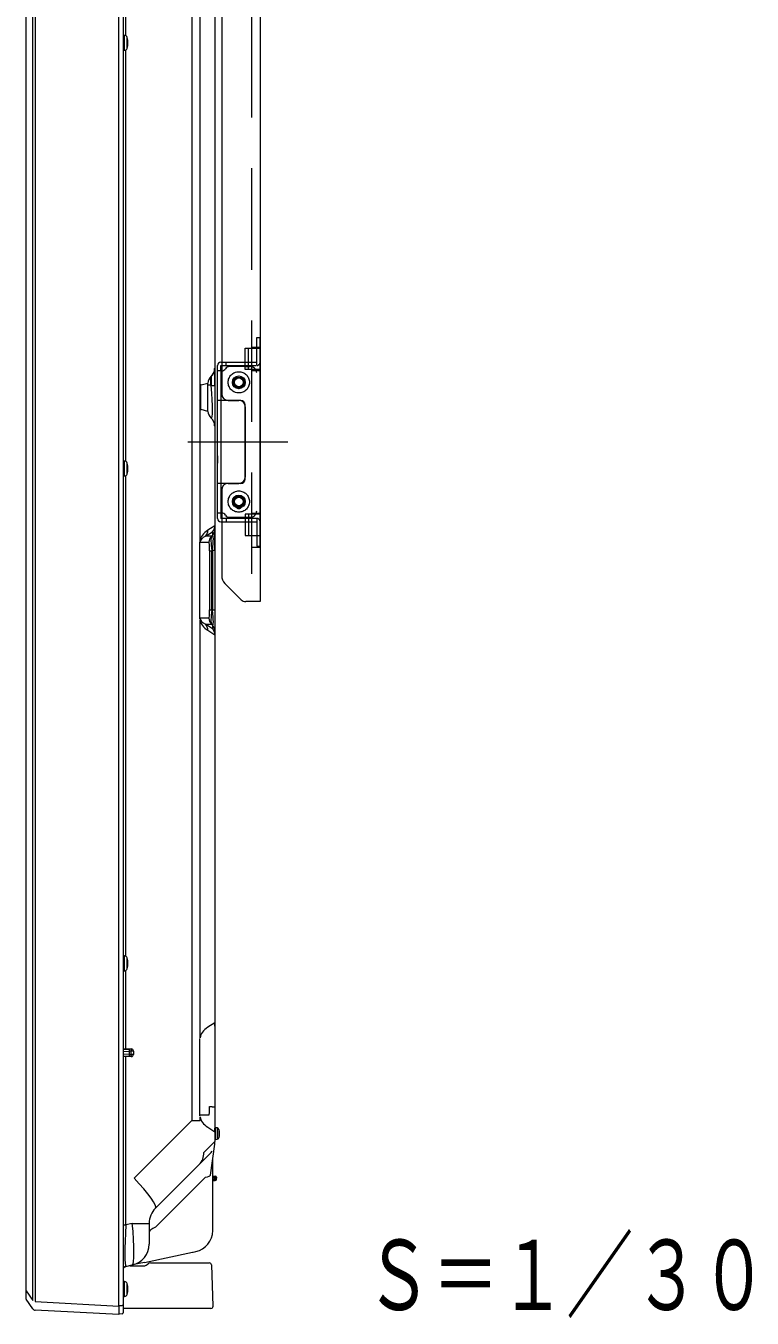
# Model space of a CAD drawing. Units: millimetres, scale not verified. Extents: x -62 to 63, y -57 to 57.
# Drawn here: x 21.32 to 32.69, y -4.63 to 15.61 of the extents above; entities that cross this region are included whole.
import ezdxf
from ezdxf.enums import TextEntityAlignment as Align

# ---------------------------------------------------------------- set-up
doc = ezdxf.new("R2010")
doc.units = ezdxf.units.MM
doc.header["$LTSCALE"] = 0.125
doc.header["$PDMODE"] = 32
doc.header["$PDSIZE"] = 0.0625
for name, pattern in [('USER1', [50.8, 31.75, -6.35, 6.35, -6.35]), ('USER2', [19.05, 12.7, -6.35]), ('USER3', [63.5, 31.75, -6.35, 6.35, -6.35, 6.35, -6.35]), ('USER4', [1.4, 0.7, -0.7])]:
    doc.linetypes.add(name, pattern=pattern)
doc.layers.add('0-3_TOUROKU', color=7, linetype='Continuous')
doc.layers.add('0-5_GAIKEI', color=1, linetype='Continuous', lineweight=18)
doc.layers.add('0-7_S1', color=3, linetype='USER4', lineweight=18)
doc.styles.add('ＭＳ ゴシック', font='')
doc.styles.get('ＭＳ ゴシック').set_extended_font_data('MS Gothic')

msp = doc.modelspace()

# ---------------------------------------------------------------- linework, layer by layer
at = {"layer": '0-5_GAIKEI'}
for p, q in [((22.7814, -4.4375), (22.7814, 35.6584)), ((21.4341, -4.3485), (21.4341, 35.5695)), ((21.4727, 35.5898), (21.4727, -4.3689)), ((24.051, 7.5469), (24.051, 32.7548)), ((22.8884, 15.4579), (22.8884, 21.9003)), ((22.9106, 15.3458), (22.9106, 15.4315)), ((22.8481, 15.2291), (22.869, 15.2291)), ((22.869, 15.2291), (22.869, 15.3458)), ((22.8884, 8.7912), (22.8884, 15.2337)), ((22.9106, 15.26), (22.9106, 15.3458)), ((24.221, 10.1179), (24.2252, 10.1214)), ((24.2252, 10.1214), (24.2252, 9.9808)), ((24.2847, 10.2505), (24.2789, 10.2456)), ((24.2847, 10.2491), (24.2847, 10.2505)), ((24.2847, 9.9808), (24.2847, 10.2491)), ((24.0658, 9.5919), (24.0658, 9.9996)), ((24.0662, 9.9878), (24.1747, 10.0168)), ((24.1747, 10.0168), (24.1747, 10.0169)), ((24.1747, 9.5747), (24.1747, 10.0168)), ((24.2224, 9.9832), (24.1747, 9.9832)), ((24.2149, 10.1128), (24.221, 10.1179)), ((24.2224, 10.1191), (24.221, 10.1179)), ((24.2224, 9.9832), (24.2224, 10.1191)), ((24.2252, 9.9808), (24.2224, 9.9832)), ((24.2252, 9.9808), (24.2847, 9.9808)), ((24.1747, 9.5747), (24.0662, 9.6037)), ((24.1747, 9.5746), (24.1747, 9.5747)), ((24.221, 9.4736), (24.2149, 9.4787)), ((24.2224, 9.4725), (24.2204, 9.4746)), ((24.221, 9.4736), (24.2224, 9.4725)), ((24.2252, 9.4701), (24.221, 9.4736)), ((24.2789, 9.3459), (24.2847, 9.341)), ((24.2847, 9.341), (24.2847, 9.3424)), ((22.869, 8.7958), (22.8481, 8.7958)), ((22.869, 8.6791), (22.869, 8.7958)), ((22.8481, 8.5624), (22.869, 8.5624)), ((22.869, 8.5624), (22.869, 8.6791)), ((22.8884, 1.0415), (22.8884, 8.567)), ((24.2847, 7.782), (24.1737, 7.7123)), ((24.2847, 7.7817), (24.2847, 7.782)), ((24.2847, 7.727), (24.2847, 7.7817)), ((24.2847, 7.3975), (24.2847, 7.727)), ((24.0502, 6.3247), (24.0502, 7.5335)), ((24.0505, 7.524), (24.1913, 7.524)), ((24.1359, 7.6181), (24.2457, 7.687)), ((24.2302, 7.6181), (24.1359, 7.6181)), ((24.1987, 7.3898), (24.1987, 6.4684)), ((24.1987, 7.3898), (24.2376, 7.3898)), ((24.2376, 7.3898), (24.2457, 7.3975)), ((24.2376, 6.4684), (24.2376, 7.3898)), ((24.2847, 7.3975), (24.2457, 7.3975)), ((24.2457, 7.3975), (24.2457, 6.4607)), ((24.1913, 6.3342), (24.0505, 6.3342)), ((24.051, -0.2362), (24.051, 6.3113)), ((24.1987, 6.4684), (24.2376, 6.4684)), ((24.2457, 6.4607), (24.2376, 6.4684)), ((24.2847, 6.4607), (24.2457, 6.4607)), ((24.1359, 6.2401), (24.2302, 6.2401)), ((24.2457, 6.1712), (24.1359, 6.2401)), ((24.1737, 6.1459), (24.2847, 6.0762)), ((24.2302, 6.2401), (24.2457, 6.2254)), ((24.2457, 6.2254), (24.2457, 6.1712)), ((24.2847, 6.0765), (24.2847, 6.1312)), ((24.2847, 6.0762), (24.2847, 6.0765)), ((22.869, 1.046), (22.8481, 1.046)), ((22.869, 0.9294), (22.869, 1.046)), ((22.8481, 0.8127), (22.869, 0.8127)), ((22.869, 0.8127), (22.869, 0.9294)), ((22.8884, -0.4092), (22.8884, 0.8173)), ((24.2847, -0.0011), (24.1737, -0.0708)), ((24.2847, -0.0014), (24.2847, -0.0011)), ((24.2847, -0.0561), (24.2847, -0.0014)), ((24.0502, -1.4584), (24.0502, -0.2495)), ((22.8481, -0.4081), (22.9414, -0.4105)), ((22.8481, -0.4125), (22.9416, -0.4141)), ((22.9452, -0.4563), (22.8481, -0.4505)), ((22.8481, -0.4908), (22.9452, -0.485)), ((22.9416, -0.5271), (22.8481, -0.5288)), ((22.9414, -0.5307), (22.8481, -0.5332)), ((22.8884, -3.1638), (22.8884, -0.5321)), ((22.9452, -0.485), (22.9452, -0.4563)), ((22.9453, -0.4107), (22.9756, -0.4114)), ((22.9756, -0.5298), (22.9453, -0.5306)), ((22.9753, -0.4448), (22.9482, -0.4441)), ((22.9482, -0.4972), (22.9482, -0.4441)), ((22.9482, -0.4972), (22.9753, -0.4965)), ((22.9753, -0.4965), (22.9753, -0.4448)), ((23.0081, -0.4448), (22.9753, -0.4448)), ((23.0081, -0.4965), (22.9753, -0.4965)), ((23.0081, -0.4448), (23.0081, -0.4965)), ((24.1987, -1.3146), (24.2376, -1.3146)), ((24.2457, -1.3223), (24.2376, -1.3146)), ((24.2847, -1.3223), (24.2457, -1.3223)), ((23.9206, -1.5339), (24.051, -1.5339)), ((24.1913, -1.4488), (24.0505, -1.4488)), ((24.051, -1.5339), (24.051, -1.4717)), ((24.2897, -1.6473), (24.2847, -1.6473)), ((24.2847, -1.7065), (24.2847, -1.6519)), ((24.2847, -1.7069), (24.2847, -1.7065)), ((24.318, -1.6481), (24.2897, -1.6456)), ((24.2897, -1.6456), (24.2897, -1.829)), ((24.318, -1.6481), (24.318, -1.8265)), ((24.3471, -1.672), (24.3471, -1.8026)), ((24.2831, -1.8626), (24.1112, -2.0344)), ((24.2847, -1.8273), (24.2897, -1.8273)), ((24.2897, -1.829), (24.318, -1.8265)), ((23.3524, -2.9063), (24.0357, -2.223)), ((24.0357, -2.223), (24.2053, -2.0534)), ((23.3514, -3.2042), (24.1381, -2.4176)), ((24.2738, -2.404), (24.2905, -2.404)), ((24.3071, -2.4198), (24.2738, -2.4206)), ((24.2747, -2.4373), (24.2738, -2.4206)), ((24.3071, -2.4198), (24.3081, -2.4373)), ((24.2738, -2.454), (24.2497, -2.454)), ((24.2497, -2.4706), (24.2738, -2.4706)), ((24.2747, -2.4373), (24.2738, -2.454)), ((24.2738, -2.454), (24.3071, -2.4548)), ((24.2738, -2.4706), (24.2738, -2.454)), ((24.2738, -2.4706), (24.2905, -2.4706)), ((24.2747, -2.4373), (24.3081, -2.4373)), ((24.3071, -2.4548), (24.3081, -2.4373)), ((22.8481, -3.1638), (22.8884, -3.1638)), ((22.9907, -3.1421), (22.8884, -3.1638)), ((22.9907, -3.1421), (23.2547, -3.1421)), ((23.2547, -3.142), (23.2547, -3.4681)), ((22.9597, -3.809), (23.1687, -3.809)), ((23.2069, -3.7969), (23.2392, -3.7743)), ((23.2774, -3.7623), (23.8349, -3.7623)), ((23.2774, -3.7623), (23.8101, -3.7623)), ((24.0269, -3.7623), (24.0907, -3.7623)), ((24.0904, -3.7623), (24.1404, -3.7623)), ((24.1211, -3.7623), (24.1711, -3.7623)), ((24.1873, -3.7623), (24.1963, -3.7623)), ((24.2296, -3.7945), (24.2522, -4.4413)), ((21.3306, -4.1973), (21.4341, -4.3485)), ((22.869, -4.054), (22.8481, -4.054)), ((22.869, -4.1706), (22.869, -4.054)), ((22.869, -4.2873), (22.869, -4.1706)), ((21.4727, -4.3689), (22.7814, -4.4375)), ((22.7814, -4.4311), (22.8328, -4.4266)), ((22.7814, -4.4375), (22.7814, -4.5706)), ((22.8481, -4.4266), (22.8328, -4.4266)), ((22.8481, -4.2873), (22.869, -4.2873)), ((23.8551, -4.4756), (22.8527, -4.4756)), ((24.0113, -4.4756), (23.8551, -4.4756)), ((24.2129, -4.4756), (24.0113, -4.4756)), ((24.2219, -4.4756), (24.2129, -4.4756))]:
    msp.add_line(p, q, dxfattribs=at)
at = {"layer": '0-5_GAIKEI', "color": 7}
for p, q in [((22.8481, 35.6476), (22.8481, -4.5429)), ((21.3247, 35.4183), (21.3247, -4.3103)), ((24.2847, 33.0717), (24.2847, -1.8623)), ((24.2128, -2.3857), (24.2808, -1.902)), ((24.2808, -1.902), (24.2831, -1.8858)), ((24.2831, -1.8858), (24.2831, -1.8855)), ((23.1841, -3.7531), (23.9322, -3.594)), ((23.9357, -3.5931), (23.9322, -3.594)), ((22.8884, -3.8159), (22.9907, -3.7942)), ((23.1841, -3.7531), (22.9907, -3.7942)), ((21.4341, -4.4804), (21.3306, -4.3291)), ((22.7814, -4.5706), (21.4727, -4.502)), ((22.8328, -4.5595), (22.7814, -4.564))]:
    msp.add_line(p, q, dxfattribs=at)
at = {"layer": '0-5_GAIKEI'}
for points in [[(23.0196, 33.6559), (23.9206, 32.7548), (23.9206, -1.5339), (23.0196, -2.4349)], [(22.869, 15.3458), (22.869, 15.4624), (22.8481, 15.4624)], [(22.9106, 8.5934), (22.9106, 8.6791), (22.9106, 8.7648)], [(24.2457, 7.687), (24.2457, 7.6328), (24.2302, 7.6181)], [(22.9106, 0.8437), (22.9106, 0.9294), (22.9106, 1.0151)], [(22.9414, -0.4141), (22.9414, -0.4105), (22.9453, -0.4107)], [(22.9453, -0.5306), (22.9414, -0.5307), (22.9414, -0.5271)], [(24.1737, -1.6371), (24.2847, -1.7069), (24.2847, -1.8507)], [(24.2497, -2.404), (24.2738, -2.404), (24.2738, -2.4206), (24.2497, -2.4206)], [(23.8349, -3.7623), (23.9828, -3.7623), (24.1873, -3.7623)], [(23.9983, -3.7623), (24.0267, -3.7623), (24.0904, -3.7623)], [(24.0241, -3.7623), (24.0578, -3.7623), (24.1211, -3.7623)], [(22.9106, -4.2563), (22.9106, -4.1706), (22.9106, -4.0849)]]:
    msp.add_lwpolyline(points, dxfattribs=at)
at = {"layer": '0-5_GAIKEI', "color": 7}
for points in [[(24.2497, -3.2566), (24.2497, -3.2483), (24.2497, -2.1226)], [(23.932, -3.5941), (23.9437, -3.5916), (23.9857, -3.5827)]]:
    msp.add_lwpolyline(points, dxfattribs=at)
at = {"layer": '0-5_GAIKEI'}
for centre, radius, start, end in [((22.869, 15.4191), 0.0433, 16.60155, 90), ((22.6231, 15.3458), 0.3, 343.39845, 16.60155), ((22.869, 15.2724), 0.0433, 270, 343.39845), ((24.1181, 10.2491), 0.1667, 310, 0), ((24.3081, 10.0169), 0.1333, 130, 180), ((24.3081, 9.5746), 0.1333, 180, 230), ((24.1181, 9.3424), 0.1667, 0, 50), ((22.869, 8.7524), 0.0433, 16.60155, 90), ((22.6231, 8.6791), 0.3, 343.39845, 16.60155), ((22.869, 8.6058), 0.0433, 270, 343.39845), ((22.869, 1.0027), 0.0433, 16.60155, 90), ((22.6231, 0.9294), 0.3, 343.39845, 16.60155), ((22.869, 0.856), 0.0433, 270, 343.39845), ((22.9747, -0.4448), 0.0333, 0, 88.5), ((22.9747, -0.4965), 0.0333, 271.5, 0), ((24.3151, -1.6813), 0.0333, 16.25703, 85), ((24.3151, -1.7933), 0.0333, 275, 343.74297), ((24.1231, -1.7373), 0.2333, 343.74297, 16.25703), ((24.0167, -1.8648), 0.2667, 315, 327.67306), ((24.2905, -2.4206), 0.0167, 3, 90), ((24.2905, -2.454), 0.0167, 270, 357), ((23.5881, -3.142), 0.3333, 135, 180), ((22.9214, -3.4681), 0.3333, 282, 0), ((22.9597, -4.009), 0.2, 89.9999, 123.93835), ((23.1687, -3.7423), 0.0667, 270, 304.99202), ((23.2774, -3.829), 0.0667, 90, 124.99202), ((24.1963, -3.7956), 0.0333, 2, 90), ((22.869, -4.0973), 0.0433, 16.60155, 90), ((22.6231, -4.1706), 0.3, 343.39845, 16.60155), ((22.869, -4.244), 0.0433, 270, 343.39845), ((24.2219, -4.4423), 0.0333, 270, 1.71913)]:
    msp.add_arc(centre, radius, start, end, dxfattribs=at)
at = {"layer": '0-5_GAIKEI', "color": 7}
for centre, radius, start, end in [((24.1181, -1.8623), 0.1667, 352, 0), ((23.9164, -3.2566), 0.3333, 282, 0), ((22.9231, -3.9789), 0.1667, 102, 116.74368), ((21.3581, -4.3103), 0.0333, 180, 214.40012), ((21.4754, -4.4521), 0.05, 214.40012, 267), ((22.8314, -4.5429), 0.0167, 275, 0)]:
    msp.add_arc(centre, radius, start, end, dxfattribs=at)
at = {"layer": '0-5_GAIKEI'}
for centre, major_axis, ratio, start_param, end_param in [((24.1138, 10.2456), (-0.1071, 0.1277), 0.983584, 3.1415927, 4.0223956), ((24.1181, 10.4302), (-0.1116, 0.9619), 0.064073, 3.073904, 4.2187615), ((24.1138, 9.3459), (0.1071, 0.1277), 0.983584, 5.4023823, 6.2831853), ((24.4752, 7.524), (0.4258, 0), 0.62624, 2.3575678, 3.0556681), ((24.0417, 7.7123), (-0.0709, 0.1129), 0.986508, 3.3699286, 4.157762), ((24.1514, 7.7812), (0.0647, 0.1171), 0.995687, 4.4338579, 5.219256), ((24.1514, 7.727), (-0.1333, 0), 0.998626, 2.3561945, 3.1415927), ((24.3432, 7.524), (0.2927, 0), 0.455574, 2.3575678, 3.1415927), ((24.3245, 7.524), (0, 0.1333), 0.99863, 0.7867715, 1.5707963), ((24.1831, 7.2407), (0.0083, 0.2832), 0.046926, 5.267886, 6.2845521), ((24.3162, 7.2407), (-0.0805, 0.3817), 0.130229, 0.1257318, 1.1423979), ((24.1514, 7.0843), (0.0976, 0.5492), 0.083875, 5.3338997, 6.3505658), ((24.3432, 6.3342), (0.2927, 0), 0.455574, 3.1415927, 3.9256175), ((24.4752, 6.3342), (0.4258, 0), 0.62624, 3.2275172, 3.9256175), ((24.1831, 6.6174), (-0.0083, 0.2832), 0.046926, 3.1402259, 4.156892), ((24.3245, 6.3342), (0, -0.1333), 0.99863, 4.712389, 5.4964139), ((24.3162, 6.6174), (0.0805, 0.3817), 0.130229, 1.9991948, 3.0158608), ((24.1514, 6.7739), (-0.0976, 0.5492), 0.083875, 3.0742122, 4.0908783), ((24.0417, 6.1459), (0.0709, 0.1129), 0.986508, 5.267016, 6.0548493), ((24.1514, 6.1312), (-0.1333, 0), 0.998626, 3.1415927, 3.9269908), ((24.1514, 6.077), (-0.0647, 0.1171), 0.995687, 4.2055219, 4.9909201), ((24.4752, -0.2591), (0.4258, 0), 0.62624, 2.3575678, 3.0556681), ((22.9453, -0.444), (0, 0.0333), 0.087338, 4.7105447, 6.2808842), ((22.9453, -0.4973), (0, 0.0333), 0.087338, 3.1438938, 4.7142332), ((22.9747, -0.4448), (0.0009, 0.0333), 0.017446, 4.7128458, 6.2831853), ((22.9747, -0.4965), (-0.0009, 0.0333), 0.017446, 3.1415927, 4.7119321), ((24.1831, -1.1656), (-0.0083, 0.2832), 0.046926, 3.1402259, 4.156892), ((24.4752, -1.4488), (0.4258, 0), 0.62624, 3.2275172, 3.9256175), ((24.1157, -1.8788), (-0.165, 0.0232), 0.078356, 3.0236387, 3.1415927), ((23.8472, -2.0344), (-0.1886, 0.1886), 0.980815, 3.1415927, 3.936676), ((23.9487, -2.3486), (-0.2641, 0.0371), 0.233799, 2.4024951, 3.1415927), ((22.881, -2.4349), (-0.4714, 0.4714), 0.148631, 3.1415927, 4.5648384), ((22.9231, -3.127), (0.0351, 0.689), 0.047526, 1.6266946, 3.1542502), ((22.9214, -3.1273), (-0.0686, 0.6669), 0.100631, 3.1523978, 4.6799943), ((23.5881, -3.2905), (-0.3333, 0), 0.367517, 5.5018381, 6.2831853)]:
    msp.add_ellipse(centre, major_axis=major_axis, ratio=ratio, start_param=start_param, end_param=end_param, dxfattribs=at)
at = {"layer": '0-7_S1', "linetype": 'Continuous'}
for p, q in [((24.3914, 15.7624), (24.3914, 9.8458)), ((24.9914, 15.7624), (24.9914, 6.5958)), ((24.9381, 10.7291), (24.9914, 10.7291)), ((24.9381, 10.5624), (24.9381, 10.7291)), ((24.9914, 7.4624), (24.9914, 10.7291)), ((24.7581, 10.2291), (24.7581, 10.5624)), ((24.7581, 10.5624), (24.9914, 10.5624)), ((24.3781, 10.3458), (24.7581, 10.3458)), ((24.4581, 10.2924), (24.4581, 10.3458)), ((24.3247, 7.8991), (24.3247, 10.2924)), ((24.3914, 10.2091), (24.3247, 10.2091)), ((24.7581, 10.2758), (24.5069, 10.2758)), ((24.9914, 10.2291), (24.7581, 10.2291)), ((24.6914, 9.7458), (24.3247, 9.7458)), ((24.3781, 9.7458), (24.3781, 8.4458)), ((24.4914, 9.7458), (24.6581, 9.7458)), ((24.7581, 8.5124), (24.7581, 9.6791)), ((24.7581, 9.6458), (24.7581, 8.5458)), ((24.3247, 9.0958), (24.3247, 9.4291)), ((24.3247, 8.8791), (24.3247, 8.7624)), ((24.6914, 8.4458), (24.3247, 8.4458)), ((24.3914, 8.3458), (24.3914, 6.9981)), ((24.4914, 8.4458), (24.6581, 8.4458)), ((24.3914, 7.9824), (24.3247, 7.9824)), ((24.3781, 7.9824), (24.3781, 7.8991)), ((24.7581, 7.8991), (24.3781, 7.8991)), ((24.4581, 7.8991), (24.4581, 7.8458)), ((24.5069, 7.9158), (24.7581, 7.9158)), ((24.9914, 7.9624), (24.7581, 7.9624)), ((24.7581, 7.9624), (24.7581, 7.6291)), ((24.3781, 7.8458), (24.7581, 7.8458)), ((24.7581, 7.6291), (24.9914, 7.6291)), ((24.9381, 7.6291), (24.9381, 7.4624)), ((24.9381, 7.4624), (24.9914, 7.4624)), ((24.4402, 6.8803), (24.6954, 6.625)), ((24.9914, 6.5958), (24.7661, 6.5958))]:
    msp.add_line(p, q, dxfattribs=at)
at = {"layer": '0-7_S1', "linetype": 'USER2'}
for p, q in [((24.8581, 15.7624), (24.8581, 6.5958)), ((24.8114, 10.2291), (24.8114, 10.5624)), ((24.8581, 10.5791), (24.9914, 10.5791)), ((24.9381, 10.2924), (24.9381, 10.5624)), ((24.7581, 10.3458), (24.9381, 10.3458)), ((24.3781, 10.2091), (24.3781, 9.7458)), ((24.7581, 10.2924), (24.9247, 10.2924)), ((24.7581, 10.2758), (24.8381, 10.2758)), ((24.8581, 10.2124), (24.9914, 10.2124)), ((24.3781, 8.4458), (24.3781, 7.9824)), ((24.7581, 7.9158), (24.8381, 7.9158)), ((24.9381, 7.8991), (24.7581, 7.8991)), ((24.8114, 7.9624), (24.8114, 7.6291)), ((24.8581, 7.9791), (24.9914, 7.9791)), ((24.9381, 7.8991), (24.9381, 7.6291)), ((24.7581, 7.8458), (24.9381, 7.8458)), ((24.8581, 7.4458), (24.9914, 7.4458))]:
    msp.add_line(p, q, dxfattribs=at)
at = {"layer": '0-7_S1', "linetype": 'USER1'}
msp.add_line((23.8581, 9.0958), (25.4247, 9.0958), dxfattribs=at)
at = {"layer": '0-7_S1', "linetype": 'Continuous'}
msp.add_lwpolyline([(24.3781, 10.2091), (24.3781, 10.2924), (24.7581, 10.2924)], dxfattribs=at)
at = {"layer": '0-7_S1', "linetype": 'USER3'}
for centre in [(24.6581, 10.0291), (24.6581, 8.1624)]:
    msp.add_circle(centre, 0.1667, dxfattribs=at)
at = {"layer": '0-7_S1', "linetype": 'Continuous'}
for centre, radius in [((24.6581, 10.0291), 0.1), ((24.6581, 10.0291), 0.0833), ((24.6581, 10.0291), 0.0683), ((24.6581, 8.1624), 0.1), ((24.6581, 8.1624), 0.0833), ((24.6581, 8.1624), 0.0683)]:
    msp.add_circle(centre, radius, dxfattribs=at)
for centre, radius, start, end in [((24.3781, 10.2924), 0.0533, 90, 180), ((24.3914, 10.2758), 0.0667, 270, 330), ((24.5069, 10.2091), 0.0667, 90, 150), ((24.8381, 10.1758), 0.1, 0, 32.23095), ((24.4914, 9.8458), 0.1, 180, 270), ((24.6581, 9.6458), 0.1, 0, 90), ((24.6914, 9.6791), 0.0667, 0, 90), ((24.6581, 8.5458), 0.1, 270, 0), ((24.6914, 8.5124), 0.0667, 270, 0), ((24.4914, 8.3458), 0.1, 90, 180), ((24.3781, 7.8991), 0.0533, 180, 270), ((24.3914, 7.9158), 0.0667, 30, 90), ((24.5069, 7.9824), 0.0667, 210, 270), ((24.8381, 8.0158), 0.1, 327.76905, 0), ((24.5581, 6.9981), 0.1667, 180, 225), ((24.7661, 6.6958), 0.1, 225, 270)]:
    msp.add_arc(centre, radius, start, end, dxfattribs=at)
at = {"layer": '0-7_S1', "linetype": 'USER2'}
for centre, radius, start, end in [((24.9381, 10.3458), 0.0533, 270, 0), ((24.8381, 10.1758), 0.1, 32.23095, 90), ((24.8381, 8.0158), 0.1, 270, 327.76905), ((24.9381, 7.8458), 0.0533, 0, 90)]:
    msp.add_arc(centre, radius, start, end, dxfattribs=at)
at = {"layer": '0-7_S1'}
for p in [(24.6581, 9.9608), (24.6581, 8.0774)]:
    msp.add_point(p, dxfattribs=at)

# ---------------------------------------------------------------- texts
at = {"layer": '0-3_TOUROKU', "style": 'ＭＳ ゴシック', "width": 0.7}
msp.add_text('Ｓ＝１／３０', height=1.1, dxfattribs=at).set_placement((26.632, -4.8281), align=Align.BOTTOM_LEFT)

doc.saveas('drawing.dxf')
